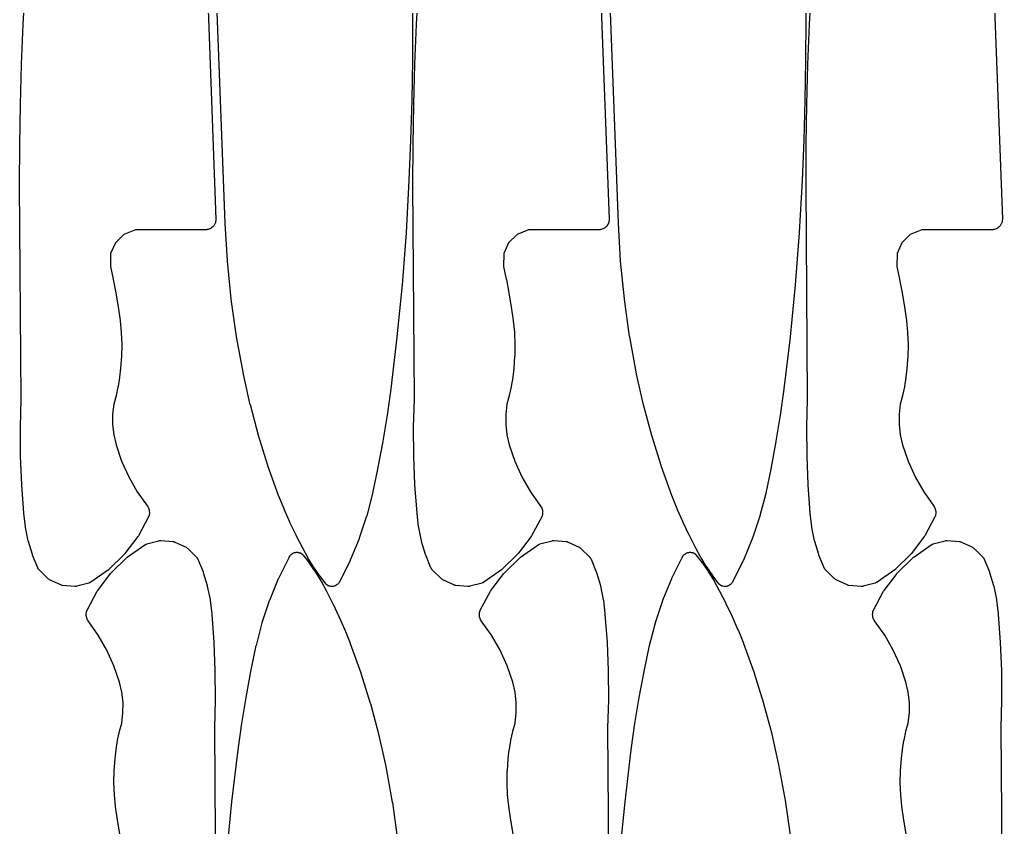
# Model space of a CAD drawing. Header units: metres. Extents: x 0 to 3000, y 0 to 1100.
# Drawn here: x 1471.6 to 1806, y 550 to 825 of the extents above; entities that cross this region are included whole.
import ezdxf

# ---------------------------------------------------------------- set-up
doc = ezdxf.new("R2010")
doc.units = ezdxf.units.M

msp = doc.modelspace()

# ---------------------------------------------------------------- linework, layer by layer
at = {"color": 1}
for points in [[(1604.81, 897.81), (1605.33, 824.93), (1605.33, 824.92), (1605.33, 824.91), (1605.27, 811.26), (1605.27, 811.24), (1605.05, 797.6), (1605.05, 797.57), (1604.66, 783.94), (1604.66, 783.91), (1604.11, 770.28), (1604.11, 770.26), (1604.11, 770.25), (1603.12, 752.49), (1603.11, 752.44), (1601.75, 734.71), (1601.74, 734.67), (1600.01, 716.96), (1600.01, 716.92), (1597.91, 699.25), (1597.91, 699.23), (1597.9, 699.21), (1596.66, 690.34), (1596.65, 690.3), (1595.21, 681.46), (1595.2, 681.42), (1593.56, 672.61), (1593.55, 672.57), (1591.71, 663.81), (1591.7, 663.76), (1591.69, 663.72), (1589.72, 656.05), (1589.68, 655.91), (1587.18, 648.41), (1587.13, 648.28), (1584.13, 640.96), (1584.07, 640.84), (1580.57, 633.73), (1580.55, 633.71), (1580.54, 633.69), (1580.51, 633.63), (1580.47, 633.56), (1580.46, 633.54), (1580.45, 633.52), (1580.23, 633.2), (1580.12, 633.04), (1579.99, 632.9), (1579.85, 632.76), (1579.69, 632.64), (1579.38, 632.43), (1579.22, 632.33), (1579.05, 632.25), (1578.87, 632.18), (1578.69, 632.13), (1578.32, 632.05), (1578.13, 632.01), (1577.93, 632), (1577.74, 632), (1577.54, 632.03), (1577.16, 632.09), (1577.11, 632.11), (1577.06, 632.11), (1577.02, 632.13), (1576.97, 632.14), (1576.92, 632.15), (1576.87, 632.17), (1576.83, 632.18), (1576.78, 632.2), (1576.74, 632.22), (1576.69, 632.24), (1576.65, 632.26), (1576.6, 632.28), (1576.56, 632.3), (1576.51, 632.33), (1576.47, 632.35), (1576.43, 632.37), (1576.39, 632.4), (1576.35, 632.43), (1576.31, 632.46), (1576.27, 632.49), (1576.23, 632.52), (1576.19, 632.55), (1576.16, 632.58), (1576.12, 632.61), (1576.09, 632.65), (1576.05, 632.69), (1576.02, 632.72), (1575.99, 632.76), (1575.96, 632.8), (1575.92, 632.84), (1573.73, 635.64), (1573.67, 635.73), (1571.64, 638.66), (1571.58, 638.75), (1569.72, 641.78), (1569.67, 641.88), (1567.98, 645.02), (1567.98, 645.03), (1567.97, 645.05), (1565.73, 649.38), (1565.7, 649.44), (1563.6, 653.84), (1563.57, 653.9), (1561.61, 658.37), (1561.59, 658.43), (1559.77, 662.96), (1559.76, 663), (1559.74, 663.03), (1556.14, 673.1), (1556.11, 673.18), (1552.92, 683.39), (1552.9, 683.47), (1550.14, 693.8), (1550.12, 693.88), (1547.78, 704.32), (1547.77, 704.35), (1547.76, 704.39), (1545.43, 717.06), (1545.42, 717.14), (1543.61, 729.88), (1543.6, 729.97), (1542.32, 742.77), (1542.32, 742.86), (1541.57, 755.71), (1541.57, 755.73), (1541.57, 755.75), (1538.54, 836.58)], [(1738.59, 897.81), (1739.12, 824.93), (1739.12, 824.92), (1739.12, 824.91), (1739.06, 811.26), (1739.06, 811.24), (1738.84, 797.6), (1738.84, 797.57), (1738.45, 783.94), (1738.45, 783.91), (1737.9, 770.28), (1737.9, 770.26), (1737.9, 770.25), (1736.9, 752.49), (1736.9, 752.44), (1735.53, 734.71), (1735.53, 734.67), (1733.8, 716.96), (1733.79, 716.92), (1731.7, 699.25), (1731.69, 699.23), (1731.69, 699.21), (1730.44, 690.34), (1730.44, 690.3), (1728.99, 681.46), (1728.98, 681.42), (1727.34, 672.61), (1727.33, 672.57), (1725.5, 663.81), (1725.49, 663.76), (1725.48, 663.72), (1723.5, 656.05), (1723.46, 655.91), (1720.97, 648.41), (1720.92, 648.28), (1717.91, 640.96), (1717.86, 640.84), (1714.35, 633.73), (1714.34, 633.71), (1714.33, 633.69), (1714.29, 633.63), (1714.26, 633.56), (1714.24, 633.54), (1714.23, 633.52), (1714.02, 633.2), (1713.9, 633.04), (1713.77, 632.9), (1713.63, 632.76), (1713.48, 632.64), (1713.17, 632.43), (1713, 632.33), (1712.83, 632.25), (1712.66, 632.18), (1712.47, 632.13), (1712.11, 632.05), (1711.91, 632.01), (1711.72, 632), (1711.52, 632), (1711.33, 632.03), (1710.95, 632.09), (1710.9, 632.11), (1710.85, 632.11), (1710.8, 632.13), (1710.76, 632.14), (1710.71, 632.15), (1710.66, 632.17), (1710.61, 632.18), (1710.57, 632.2), (1710.52, 632.22), (1710.47, 632.24), (1710.43, 632.26), (1710.39, 632.28), (1710.34, 632.3), (1710.3, 632.33), (1710.26, 632.35), (1710.22, 632.37), (1710.18, 632.4), (1710.13, 632.43), (1710.1, 632.46), (1710.06, 632.49), (1710.02, 632.52), (1709.98, 632.55), (1709.94, 632.58), (1709.91, 632.61), (1709.87, 632.65), (1709.84, 632.69), (1709.81, 632.72), (1709.77, 632.76), (1709.74, 632.8), (1709.71, 632.84), (1707.52, 635.64), (1707.45, 635.73), (1705.43, 638.66), (1705.37, 638.75), (1703.51, 641.78), (1703.45, 641.88), (1701.77, 645.02), (1701.76, 645.03), (1701.76, 645.05), (1699.51, 649.38), (1699.48, 649.44), (1697.38, 653.84), (1697.36, 653.9), (1695.4, 658.37), (1695.37, 658.43), (1693.56, 662.96), (1693.54, 663), (1693.53, 663.03), (1689.92, 673.1), (1689.9, 673.18), (1686.71, 683.39), (1686.69, 683.47), (1683.92, 693.8), (1683.9, 693.88), (1681.56, 704.32), (1681.56, 704.35), (1681.55, 704.39), (1679.22, 717.06), (1679.2, 717.14), (1677.4, 729.88), (1677.39, 729.97), (1676.11, 742.77), (1676.1, 742.86), (1675.35, 755.71), (1675.35, 755.73), (1675.35, 755.75), (1672.32, 836.58)], [(1535.41, 837.91), (1538.44, 757.08), (1538.44, 756.99), (1538.44, 756.9), (1538.43, 756.89), (1538.43, 756.89), (1538.43, 756.8), (1538.42, 756.71), (1538.33, 756.15), (1538.3, 755.97), (1538.24, 755.79), (1538.17, 755.62), (1538.09, 755.46), (1537.82, 754.99), (1537.72, 754.83), (1537.61, 754.69), (1537.48, 754.56), (1537.35, 754.43), (1536.93, 754.09), (1536.78, 753.98), (1536.62, 753.89), (1536.45, 753.81), (1536.28, 753.74), (1535.74, 753.57), (1535.73, 753.56), (1535.71, 753.56), (1535.63, 753.54), (1535.56, 753.52), (1535.54, 753.52), (1535.52, 753.51), (1535.44, 753.5), (1535.36, 753.49), (1535.34, 753.48), (1535.33, 753.48), (1535.25, 753.48), (1535.17, 753.47), (1535.15, 753.47), (1535.13, 753.47), (1511.04, 753.47), (1507.13, 751.89), (1507.13, 751.89), (1504.23, 749.05), (1502.59, 745.33), (1502.5, 740.95), (1503.44, 736.59), (1503.45, 736.55), (1504.34, 731.94), (1504.35, 731.89), (1505.12, 727.26), (1505.13, 727.22), (1505.8, 722.57), (1505.8, 722.53), (1505.81, 722.49), (1506.21, 718.54), (1506.22, 718.42), (1506.37, 714.46), (1506.38, 714.34), (1506.3, 710.38), (1506.29, 710.26), (1505.97, 706.31), (1505.96, 706.28), (1505.96, 706.25), (1505.63, 703.22), (1505.61, 703.11), (1505.12, 700.11), (1505.1, 700.01), (1504.45, 697.03), (1504.43, 696.93), (1503.67, 694.13), (1503.28, 690.67), (1503.27, 687.15), (1503.66, 683.66), (1504.45, 680.21), (1506.34, 674.66), (1508.75, 669.32), (1511.67, 664.24), (1515.13, 659.38), (1515.18, 659.3), (1515.23, 659.22), (1515.24, 659.22), (1515.24, 659.21), (1515.28, 659.13), (1515.32, 659.05), (1515.49, 658.69), (1515.56, 658.52), (1515.61, 658.34), (1515.7, 657.96), (1515.74, 657.78), (1515.76, 657.6), (1515.78, 657.21), (1515.78, 657.02), (1515.77, 656.83), (1515.72, 656.45), (1515.7, 656.38), (1515.69, 656.32), (1515.69, 656.28), (1515.68, 656.25), (1515.66, 656.19), (1515.65, 656.13), (1515.64, 656.1), (1515.63, 656.06), (1515.6, 656), (1515.58, 655.94), (1515.57, 655.91), (1515.55, 655.88), (1515.52, 655.82), (1515.5, 655.76), (1512.04, 649.3), (1511.96, 649.17), (1511.87, 649.04), (1507.48, 643.22), (1507.39, 643.11), (1507.28, 642.99), (1502.05, 637.92), (1501.94, 637.81), (1501.82, 637.72), (1495.84, 633.48), (1495.79, 633.45), (1495.74, 633.42), (1495.7, 633.4), (1495.67, 633.38), (1495.62, 633.35), (1495.57, 633.32), (1495.53, 633.31), (1495.5, 633.29), (1495.44, 633.27), (1495.39, 633.25), (1495.35, 633.23), (1495.31, 633.22), (1495.26, 633.2), (1495.2, 633.19), (1491.09, 632.07), (1490.92, 632.03), (1490.74, 632.01), (1490.57, 632), (1490.39, 632.01), (1486.26, 632.37), (1486.09, 632.39), (1485.92, 632.43), (1485.76, 632.48), (1485.6, 632.55), (1481.84, 634.28), (1481.68, 634.37), (1481.53, 634.46), (1481.39, 634.57), (1481.26, 634.68), (1478.25, 637.7), (1478.24, 637.7), (1478.24, 637.71), (1478.17, 637.78), (1478.11, 637.84), (1478.11, 637.85), (1478.1, 637.86), (1478.05, 637.93), (1478, 638), (1477.99, 638.01), (1477.99, 638.01), (1477.94, 638.09), (1477.9, 638.17), (1477.89, 638.18), (1477.89, 638.18), (1477.85, 638.27), (1477.81, 638.35), (1477.81, 638.35), (1477.81, 638.36), (1476.04, 642.7), (1475.98, 642.88), (1474.62, 647.35), (1474.58, 647.53), (1473.64, 652.11), (1473.61, 652.29), (1473.09, 656.95), (1473.09, 656.99), (1473.09, 657.02), (1472.37, 666.67), (1472.37, 666.74), (1471.98, 676.41), (1471.98, 676.47), (1471.91, 686.15), (1471.91, 686.21), (1472.17, 695.85), (1471.64, 768.73), (1471.64, 768.74), (1471.64, 768.75), (1471.7, 782.4), (1471.7, 782.42), (1471.92, 796.06), (1471.92, 796.09), (1472.31, 809.72), (1472.31, 809.75), (1472.86, 823.38), (1472.86, 823.4), (1472.86, 823.41), (1473.86, 841.18)], [(1669.19, 837.91), (1672.22, 757.08), (1672.22, 756.99), (1672.22, 756.9), (1672.22, 756.89), (1672.22, 756.89), (1672.21, 756.8), (1672.2, 756.71), (1672.12, 756.15), (1672.08, 755.97), (1672.03, 755.79), (1671.96, 755.62), (1671.87, 755.46), (1671.6, 754.99), (1671.5, 754.83), (1671.39, 754.69), (1671.27, 754.56), (1671.13, 754.43), (1670.71, 754.09), (1670.56, 753.98), (1670.4, 753.89), (1670.24, 753.81), (1670.06, 753.74), (1669.53, 753.57), (1669.51, 753.56), (1669.5, 753.56), (1669.42, 753.54), (1669.34, 753.52), (1669.32, 753.52), (1669.31, 753.51), (1669.23, 753.5), (1669.15, 753.49), (1669.13, 753.48), (1669.11, 753.48), (1669.03, 753.48), (1668.95, 753.47), (1668.93, 753.47), (1668.92, 753.47), (1644.83, 753.47), (1640.91, 751.89), (1640.91, 751.89), (1638.01, 749.05), (1636.38, 745.33), (1636.28, 740.95), (1637.23, 736.59), (1637.24, 736.55), (1638.12, 731.94), (1638.13, 731.89), (1638.91, 727.26), (1638.92, 727.22), (1639.58, 722.57), (1639.59, 722.53), (1639.6, 722.49), (1639.99, 718.54), (1640, 718.42), (1640.16, 714.46), (1640.16, 714.34), (1640.08, 710.38), (1640.07, 710.26), (1639.75, 706.31), (1639.75, 706.28), (1639.75, 706.25), (1639.41, 703.22), (1639.4, 703.11), (1638.91, 700.11), (1638.89, 700.01), (1638.24, 697.03), (1638.22, 696.93), (1637.46, 694.13), (1637.06, 690.67), (1637.06, 687.15), (1637.45, 683.66), (1638.23, 680.21), (1640.12, 674.66), (1642.54, 669.32), (1645.46, 664.24), (1648.92, 659.38), (1648.97, 659.3), (1649.02, 659.22), (1649.02, 659.22), (1649.03, 659.21), (1649.07, 659.13), (1649.11, 659.05), (1649.27, 658.69), (1649.34, 658.52), (1649.4, 658.34), (1649.49, 657.96), (1649.53, 657.78), (1649.54, 657.6), (1649.57, 657.21), (1649.57, 657.02), (1649.55, 656.83), (1649.5, 656.45), (1649.49, 656.38), (1649.48, 656.32), (1649.47, 656.28), (1649.47, 656.25), (1649.45, 656.19), (1649.43, 656.13), (1649.42, 656.1), (1649.41, 656.06), (1649.39, 656), (1649.37, 655.94), (1649.35, 655.91), (1649.34, 655.88), (1649.31, 655.82), (1649.28, 655.76), (1645.82, 649.3), (1645.74, 649.17), (1645.66, 649.04), (1641.27, 643.22), (1641.17, 643.11), (1641.07, 642.99), (1635.84, 637.92), (1635.72, 637.81), (1635.6, 637.72), (1629.62, 633.48), (1629.57, 633.45), (1629.53, 633.42), (1629.49, 633.4), (1629.46, 633.38), (1629.4, 633.35), (1629.36, 633.32), (1629.32, 633.31), (1629.28, 633.29), (1629.23, 633.27), (1629.18, 633.25), (1629.14, 633.23), (1629.1, 633.22), (1629.04, 633.2), (1628.99, 633.19), (1624.87, 632.07), (1624.7, 632.03), (1624.53, 632.01), (1624.35, 632), (1624.18, 632.01), (1620.05, 632.37), (1619.88, 632.39), (1619.71, 632.43), (1619.54, 632.48), (1619.38, 632.55), (1615.62, 634.28), (1615.47, 634.37), (1615.32, 634.46), (1615.18, 634.57), (1615.05, 634.68), (1612.03, 637.7), (1612.03, 637.7), (1612.02, 637.71), (1611.96, 637.78), (1611.9, 637.84), (1611.9, 637.85), (1611.89, 637.86), (1611.84, 637.93), (1611.78, 638), (1611.78, 638.01), (1611.77, 638.01), (1611.73, 638.09), (1611.68, 638.17), (1611.68, 638.18), (1611.67, 638.18), (1611.64, 638.27), (1611.6, 638.35), (1611.6, 638.35), (1611.59, 638.36), (1609.83, 642.7), (1609.77, 642.88), (1608.41, 647.35), (1608.37, 647.53), (1607.42, 652.11), (1607.4, 652.29), (1606.88, 656.95), (1606.88, 656.99), (1606.87, 657.02), (1606.16, 666.67), (1606.15, 666.74), (1605.76, 676.41), (1605.76, 676.47), (1605.69, 686.15), (1605.7, 686.21), (1605.95, 695.85), (1605.43, 768.73), (1605.43, 768.74), (1605.43, 768.75), (1605.49, 782.4), (1605.49, 782.42), (1605.71, 796.06), (1605.71, 796.09), (1606.1, 809.72), (1606.1, 809.75), (1606.65, 823.38), (1606.65, 823.4), (1606.65, 823.41), (1607.64, 841.18)], [(1802.98, 837.91), (1806.01, 757.08), (1806.01, 756.99), (1806.01, 756.9), (1806.01, 756.89), (1806.01, 756.89), (1806, 756.8), (1805.99, 756.71), (1805.9, 756.15), (1805.87, 755.97), (1805.81, 755.79), (1805.74, 755.62), (1805.66, 755.46), (1805.39, 754.99), (1805.29, 754.83), (1805.18, 754.69), (1805.05, 754.56), (1804.92, 754.43), (1804.5, 754.09), (1804.35, 753.98), (1804.19, 753.89), (1804.02, 753.81), (1803.85, 753.74), (1803.32, 753.57), (1803.3, 753.56), (1803.28, 753.56), (1803.21, 753.54), (1803.13, 753.52), (1803.11, 753.52), (1803.09, 753.51), (1803.01, 753.5), (1802.93, 753.49), (1802.92, 753.48), (1802.9, 753.48), (1802.82, 753.48), (1802.74, 753.47), (1802.72, 753.47), (1802.7, 753.47), (1778.62, 753.47), (1774.7, 751.89), (1774.7, 751.89), (1771.8, 749.05), (1770.17, 745.33), (1770.07, 740.95), (1771.01, 736.59), (1771.02, 736.55), (1771.91, 731.94), (1771.92, 731.89), (1772.7, 727.26), (1772.7, 727.22), (1773.37, 722.57), (1773.37, 722.53), (1773.38, 722.49), (1773.78, 718.54), (1773.79, 718.42), (1773.95, 714.46), (1773.95, 714.34), (1773.87, 710.38), (1773.86, 710.26), (1773.54, 706.31), (1773.54, 706.28), (1773.53, 706.25), (1773.2, 703.22), (1773.18, 703.11), (1772.69, 700.11), (1772.67, 700.01), (1772.03, 697.03), (1772, 696.93), (1771.24, 694.13), (1770.85, 690.67), (1770.85, 687.15), (1771.24, 683.66), (1772.02, 680.21), (1773.91, 674.66), (1776.32, 669.32), (1779.24, 664.24), (1782.71, 659.38), (1782.76, 659.3), (1782.8, 659.22), (1782.81, 659.22), (1782.81, 659.21), (1782.85, 659.13), (1782.89, 659.05), (1783.06, 658.69), (1783.13, 658.52), (1783.18, 658.34), (1783.27, 657.96), (1783.31, 657.78), (1783.33, 657.6), (1783.35, 657.21), (1783.35, 657.02), (1783.34, 656.83), (1783.29, 656.45), (1783.28, 656.38), (1783.27, 656.32), (1783.26, 656.28), (1783.25, 656.25), (1783.23, 656.19), (1783.22, 656.13), (1783.21, 656.1), (1783.2, 656.06), (1783.17, 656), (1783.15, 655.94), (1783.14, 655.91), (1783.13, 655.88), (1783.1, 655.82), (1783.07, 655.76), (1779.61, 649.3), (1779.53, 649.17), (1779.44, 649.04), (1775.05, 643.22), (1774.96, 643.11), (1774.85, 642.99), (1769.62, 637.92), (1769.51, 637.81), (1769.39, 637.72), (1763.41, 633.48), (1763.36, 633.45), (1763.31, 633.42), (1763.28, 633.4), (1763.24, 633.38), (1763.19, 633.35), (1763.14, 633.32), (1763.1, 633.31), (1763.07, 633.29), (1763.01, 633.27), (1762.96, 633.25), (1762.92, 633.23), (1762.88, 633.22), (1762.83, 633.2), (1762.77, 633.19), (1758.66, 632.07), (1758.49, 632.03), (1758.31, 632.01), (1758.14, 632), (1757.96, 632.01), (1753.83, 632.37), (1753.66, 632.39), (1753.49, 632.43), (1753.33, 632.48), (1753.17, 632.55), (1749.41, 634.28), (1749.25, 634.37), (1749.1, 634.46), (1748.96, 634.57), (1748.83, 634.68), (1745.82, 637.7), (1745.81, 637.7), (1745.81, 637.71), (1745.75, 637.78), (1745.69, 637.84), (1745.68, 637.85), (1745.68, 637.86), (1745.62, 637.93), (1745.57, 638), (1745.56, 638.01), (1745.56, 638.01), (1745.51, 638.09), (1745.47, 638.17), (1745.46, 638.18), (1745.46, 638.18), (1745.42, 638.27), (1745.38, 638.35), (1745.38, 638.35), (1745.38, 638.36), (1743.61, 642.7), (1743.55, 642.88), (1742.2, 647.35), (1742.15, 647.53), (1741.21, 652.11), (1741.18, 652.29), (1740.66, 656.95), (1740.66, 656.99), (1740.66, 657.02), (1739.94, 666.67), (1739.94, 666.74), (1739.55, 676.41), (1739.55, 676.47), (1739.48, 686.15), (1739.48, 686.21), (1739.74, 695.85), (1739.22, 768.73), (1739.22, 768.74), (1739.22, 768.75), (1739.27, 782.4), (1739.27, 782.42), (1739.5, 796.06), (1739.5, 796.09), (1739.88, 809.72), (1739.88, 809.75), (1740.43, 823.38), (1740.43, 823.4), (1740.43, 823.41), (1741.43, 841.18)], [(1505.74, 547.77), (1504.96, 552.4), (1504.95, 552.44), (1504.28, 557.09), (1504.28, 557.13), (1504.27, 557.17), (1503.87, 561.12), (1503.87, 561.24), (1503.71, 565.2), (1503.71, 565.32), (1503.79, 569.28), (1503.79, 569.4), (1504.11, 573.35), (1504.12, 573.38), (1504.12, 573.41), (1504.46, 576.44), (1504.47, 576.55), (1504.96, 579.55), (1504.98, 579.66), (1505.63, 582.63), (1505.65, 582.73), (1506.41, 585.53), (1506.8, 588.99), (1506.81, 592.51), (1506.42, 596), (1505.63, 599.45), (1503.74, 605), (1501.33, 610.34), (1498.41, 615.42), (1494.95, 620.28), (1494.9, 620.36), (1494.85, 620.44), (1494.85, 620.44), (1494.84, 620.45), (1494.8, 620.53), (1494.76, 620.61), (1494.6, 620.97), (1494.53, 621.14), (1494.47, 621.32), (1494.38, 621.7), (1494.34, 621.88), (1494.32, 622.06), (1494.3, 622.45), (1494.3, 622.64), (1494.31, 622.83), (1494.37, 623.21), (1494.38, 623.28), (1494.39, 623.35), (1494.4, 623.38), (1494.4, 623.41), (1494.42, 623.47), (1494.44, 623.54), (1494.45, 623.57), (1494.46, 623.6), (1494.48, 623.66), (1494.5, 623.72), (1494.52, 623.75), (1494.53, 623.78), (1494.56, 623.84), (1494.59, 623.9), (1498.05, 630.36), (1498.12, 630.49), (1498.21, 630.62), (1502.6, 636.44), (1502.7, 636.56), (1502.8, 636.67), (1508.03, 641.74), (1508.14, 641.85), (1508.27, 641.94), (1514.25, 646.18), (1514.29, 646.21), (1514.34, 646.24), (1514.38, 646.26), (1514.41, 646.28), (1514.46, 646.31), (1514.51, 646.34), (1514.55, 646.35), (1514.59, 646.37), (1514.64, 646.39), (1514.69, 646.42), (1514.73, 646.43), (1514.77, 646.44), (1514.82, 646.46), (1514.88, 646.48), (1518.99, 647.59), (1519.17, 647.63), (1519.34, 647.65), (1519.52, 647.66), (1519.69, 647.65), (1523.82, 647.29), (1523.99, 647.27), (1524.16, 647.23), (1524.32, 647.18), (1524.48, 647.11), (1528.25, 645.38), (1528.4, 645.3), (1528.55, 645.2), (1528.69, 645.09), (1528.82, 644.98), (1531.84, 641.96), (1531.84, 641.96), (1531.85, 641.95), (1531.91, 641.88), (1531.97, 641.82), (1531.97, 641.81), (1531.98, 641.81), (1532.03, 641.73), (1532.08, 641.66), (1532.09, 641.65), (1532.09, 641.65), (1532.14, 641.57), (1532.19, 641.49), (1532.19, 641.48), (1532.19, 641.48), (1532.23, 641.4), (1532.27, 641.31), (1532.27, 641.31), (1532.28, 641.3), (1534.04, 636.96), (1534.1, 636.78), (1535.46, 632.31), (1535.5, 632.13), (1536.44, 627.55), (1536.47, 627.37), (1536.99, 622.71), (1536.99, 622.67), (1537, 622.64), (1537.71, 612.99), (1537.71, 612.92), (1538.1, 603.25), (1538.11, 603.19), (1538.17, 593.52), (1538.17, 593.45), (1537.91, 583.81), (1538.44, 510.93)], [(1639.52, 547.77), (1638.74, 552.4), (1638.74, 552.44), (1638.07, 557.09), (1638.06, 557.13), (1638.06, 557.17), (1637.66, 561.12), (1637.65, 561.24), (1637.49, 565.2), (1637.49, 565.32), (1637.57, 569.28), (1637.58, 569.4), (1637.9, 573.35), (1637.9, 573.38), (1637.9, 573.41), (1638.24, 576.44), (1638.26, 576.55), (1638.75, 579.55), (1638.77, 579.66), (1639.41, 582.63), (1639.44, 582.73), (1640.2, 585.53), (1640.59, 588.99), (1640.59, 592.51), (1640.2, 596), (1639.42, 599.45), (1637.53, 605), (1635.11, 610.34), (1632.19, 615.42), (1628.73, 620.28), (1628.68, 620.36), (1628.63, 620.44), (1628.63, 620.44), (1628.63, 620.45), (1628.59, 620.53), (1628.54, 620.61), (1628.38, 620.97), (1628.31, 621.14), (1628.26, 621.32), (1628.16, 621.7), (1628.13, 621.88), (1628.11, 622.06), (1628.09, 622.45), (1628.09, 622.64), (1628.1, 622.83), (1628.15, 623.21), (1628.16, 623.28), (1628.17, 623.35), (1628.18, 623.38), (1628.19, 623.41), (1628.21, 623.47), (1628.22, 623.54), (1628.23, 623.57), (1628.24, 623.6), (1628.27, 623.66), (1628.29, 623.72), (1628.3, 623.75), (1628.31, 623.78), (1628.34, 623.84), (1628.37, 623.9), (1631.83, 630.36), (1631.91, 630.49), (1632, 630.62), (1636.38, 636.44), (1636.48, 636.56), (1636.59, 636.67), (1641.81, 641.74), (1641.93, 641.85), (1642.05, 641.94), (1648.03, 646.18), (1648.08, 646.21), (1648.13, 646.24), (1648.16, 646.26), (1648.2, 646.28), (1648.25, 646.31), (1648.3, 646.34), (1648.34, 646.35), (1648.37, 646.37), (1648.43, 646.39), (1648.48, 646.42), (1648.52, 646.43), (1648.56, 646.44), (1648.61, 646.46), (1648.66, 646.48), (1652.78, 647.59), (1652.95, 647.63), (1653.13, 647.65), (1653.3, 647.66), (1653.48, 647.65), (1657.61, 647.29), (1657.78, 647.27), (1657.95, 647.23), (1658.11, 647.18), (1658.27, 647.11), (1662.03, 645.38), (1662.19, 645.3), (1662.34, 645.2), (1662.48, 645.09), (1662.61, 644.98), (1665.62, 641.96), (1665.63, 641.96), (1665.63, 641.95), (1665.69, 641.88), (1665.75, 641.82), (1665.76, 641.81), (1665.76, 641.81), (1665.82, 641.73), (1665.87, 641.66), (1665.87, 641.65), (1665.88, 641.65), (1665.92, 641.57), (1665.97, 641.49), (1665.97, 641.48), (1665.98, 641.48), (1666.02, 641.4), (1666.06, 641.31), (1666.06, 641.31), (1666.06, 641.3), (1667.83, 636.96), (1667.89, 636.78), (1669.24, 632.31), (1669.29, 632.13), (1670.23, 627.55), (1670.26, 627.37), (1670.77, 622.71), (1670.78, 622.67), (1670.78, 622.64), (1671.5, 612.99), (1671.5, 612.92), (1671.89, 603.25), (1671.89, 603.19), (1671.96, 593.52), (1671.96, 593.45), (1671.7, 583.81), (1672.22, 510.93)], [(1773.31, 547.77), (1772.53, 552.4), (1772.52, 552.44), (1771.85, 557.09), (1771.85, 557.13), (1771.84, 557.17), (1771.45, 561.12), (1771.44, 561.24), (1771.28, 565.2), (1771.28, 565.32), (1771.36, 569.28), (1771.36, 569.4), (1771.68, 573.35), (1771.69, 573.38), (1771.69, 573.41), (1772.03, 576.44), (1772.04, 576.55), (1772.53, 579.55), (1772.55, 579.66), (1773.2, 582.63), (1773.22, 582.73), (1773.98, 585.53), (1774.38, 588.99), (1774.38, 592.51), (1773.99, 596), (1773.21, 599.45), (1771.32, 605), (1768.9, 610.34), (1765.98, 615.42), (1762.52, 620.28), (1762.47, 620.36), (1762.42, 620.44), (1762.42, 620.44), (1762.41, 620.45), (1762.37, 620.53), (1762.33, 620.61), (1762.17, 620.97), (1762.1, 621.14), (1762.04, 621.32), (1761.95, 621.7), (1761.91, 621.88), (1761.89, 622.06), (1761.87, 622.45), (1761.87, 622.64), (1761.89, 622.83), (1761.94, 623.21), (1761.95, 623.28), (1761.96, 623.35), (1761.97, 623.38), (1761.97, 623.41), (1761.99, 623.47), (1762.01, 623.54), (1762.02, 623.57), (1762.03, 623.6), (1762.05, 623.66), (1762.07, 623.72), (1762.09, 623.75), (1762.1, 623.78), (1762.13, 623.84), (1762.16, 623.9), (1765.62, 630.36), (1765.7, 630.49), (1765.78, 630.62), (1770.17, 636.44), (1770.27, 636.56), (1770.37, 636.67), (1775.6, 641.74), (1775.71, 641.85), (1775.84, 641.94), (1781.82, 646.18), (1781.87, 646.21), (1781.91, 646.24), (1781.95, 646.26), (1781.98, 646.28), (1782.03, 646.31), (1782.08, 646.34), (1782.12, 646.35), (1782.16, 646.37), (1782.21, 646.39), (1782.26, 646.42), (1782.3, 646.43), (1782.34, 646.44), (1782.4, 646.46), (1782.45, 646.48), (1786.57, 647.59), (1786.74, 647.63), (1786.91, 647.65), (1787.09, 647.66), (1787.26, 647.65), (1791.39, 647.29), (1791.56, 647.27), (1791.73, 647.23), (1791.9, 647.18), (1792.06, 647.11), (1795.82, 645.38), (1795.97, 645.3), (1796.12, 645.2), (1796.26, 645.09), (1796.39, 644.98), (1799.41, 641.96), (1799.41, 641.96), (1799.42, 641.95), (1799.48, 641.88), (1799.54, 641.82), (1799.54, 641.81), (1799.55, 641.81), (1799.6, 641.73), (1799.66, 641.66), (1799.66, 641.65), (1799.66, 641.65), (1799.71, 641.57), (1799.76, 641.49), (1799.76, 641.48), (1799.76, 641.48), (1799.8, 641.4), (1799.84, 641.31), (1799.84, 641.31), (1799.85, 641.3), (1801.61, 636.96), (1801.67, 636.78), (1803.03, 632.31), (1803.07, 632.13), (1804.01, 627.55), (1804.04, 627.37), (1804.56, 622.71), (1804.56, 622.67), (1804.57, 622.64), (1805.28, 612.99), (1805.29, 612.92), (1805.68, 603.25), (1805.68, 603.19), (1805.74, 593.52), (1805.74, 593.45), (1805.49, 583.81), (1806.01, 510.93)], [(1542.12, 540.99), (1543.85, 558.7), (1543.86, 558.74), (1545.96, 576.41), (1545.96, 576.43), (1545.96, 576.45), (1547.21, 585.32), (1547.22, 585.36), (1548.66, 594.2), (1548.67, 594.24), (1550.31, 603.05), (1550.32, 603.09), (1552.16, 611.86), (1552.17, 611.9), (1552.18, 611.94), (1554.15, 619.61), (1554.19, 619.75), (1556.69, 627.25), (1556.73, 627.38), (1559.74, 634.7), (1559.8, 634.83), (1563.3, 641.93), (1563.31, 641.95), (1563.32, 641.97), (1563.36, 642.03), (1563.4, 642.1), (1563.41, 642.12), (1563.42, 642.14), (1563.64, 642.46), (1563.75, 642.62), (1563.88, 642.77), (1564.02, 642.9), (1564.18, 643.02), (1564.49, 643.23), (1564.65, 643.33), (1564.82, 643.41), (1565, 643.48), (1565.18, 643.53), (1565.55, 643.61), (1565.74, 643.65), (1565.93, 643.66), (1566.13, 643.66), (1566.32, 643.63), (1566.71, 643.57), (1566.76, 643.56), (1566.81, 643.55), (1566.85, 643.53), (1566.9, 643.52), (1566.95, 643.51), (1567, 643.49), (1567.04, 643.48), (1567.08, 643.46), (1567.13, 643.44), (1567.18, 643.42), (1567.22, 643.4), (1567.26, 643.38), (1567.31, 643.36), (1567.36, 643.34), (1567.39, 643.31), (1567.43, 643.29), (1567.48, 643.26), (1567.52, 643.23), (1567.56, 643.2), (1567.6, 643.18), (1567.63, 643.14), (1567.68, 643.11), (1567.71, 643.08), (1567.74, 643.05), (1567.78, 643.01), (1567.82, 642.97), (1567.85, 642.94), (1567.88, 642.91), (1567.91, 642.86), (1567.95, 642.83), (1570.13, 640.02), (1570.2, 639.93), (1572.23, 637), (1572.29, 636.91), (1574.14, 633.88), (1574.2, 633.78), (1575.88, 630.64), (1575.89, 630.63), (1575.9, 630.61), (1578.14, 626.28), (1578.17, 626.22), (1580.27, 621.82), (1580.3, 621.76), (1582.26, 617.29), (1582.28, 617.23), (1584.1, 612.7), (1584.11, 612.66), (1584.12, 612.63), (1587.73, 602.56), (1587.76, 602.48), (1590.94, 592.27), (1590.97, 592.19), (1593.73, 581.86), (1593.75, 581.78), (1596.09, 571.34), (1596.1, 571.31), (1596.1, 571.27), (1598.44, 558.6), (1598.45, 558.52), (1600.26, 545.78)], [(1675.91, 540.99), (1677.64, 558.7), (1677.65, 558.74), (1679.74, 576.41), (1679.75, 576.43), (1679.75, 576.45), (1681, 585.32), (1681, 585.36), (1682.45, 594.2), (1682.46, 594.24), (1684.1, 603.05), (1684.1, 603.09), (1685.94, 611.86), (1685.95, 611.9), (1685.96, 611.94), (1687.94, 619.61), (1687.98, 619.75), (1690.47, 627.25), (1690.52, 627.38), (1693.53, 634.7), (1693.58, 634.83), (1697.09, 641.93), (1697.1, 641.95), (1697.11, 641.97), (1697.15, 642.03), (1697.18, 642.1), (1697.2, 642.12), (1697.21, 642.14), (1697.42, 642.46), (1697.54, 642.62), (1697.66, 642.77), (1697.81, 642.9), (1697.96, 643.02), (1698.27, 643.23), (1698.43, 643.33), (1698.61, 643.41), (1698.78, 643.48), (1698.97, 643.53), (1699.33, 643.61), (1699.53, 643.65), (1699.72, 643.66), (1699.92, 643.66), (1700.11, 643.63), (1700.49, 643.57), (1700.54, 643.56), (1700.59, 643.55), (1700.64, 643.53), (1700.68, 643.52), (1700.73, 643.51), (1700.78, 643.49), (1700.83, 643.48), (1700.87, 643.46), (1700.92, 643.44), (1700.97, 643.42), (1701.01, 643.4), (1701.05, 643.38), (1701.09, 643.36), (1701.14, 643.34), (1701.18, 643.31), (1701.22, 643.29), (1701.26, 643.26), (1701.31, 643.23), (1701.34, 643.2), (1701.38, 643.18), (1701.42, 643.14), (1701.46, 643.11), (1701.49, 643.08), (1701.53, 643.05), (1701.57, 643.01), (1701.6, 642.97), (1701.63, 642.94), (1701.67, 642.91), (1701.7, 642.86), (1701.73, 642.83), (1703.92, 640.02), (1703.99, 639.93), (1706.01, 637), (1706.07, 636.91), (1707.93, 633.88), (1707.99, 633.78), (1709.67, 630.64), (1709.68, 630.63), (1709.68, 630.61), (1711.93, 626.28), (1711.95, 626.22), (1714.06, 621.82), (1714.08, 621.76), (1716.04, 617.29), (1716.07, 617.23), (1717.88, 612.7), (1717.89, 612.66), (1717.91, 612.63), (1721.52, 602.56), (1721.54, 602.48), (1724.73, 592.27), (1724.75, 592.19), (1727.52, 581.86), (1727.54, 581.78), (1729.87, 571.34), (1729.88, 571.31), (1729.89, 571.27), (1732.22, 558.6), (1732.24, 558.52), (1734.04, 545.78)]]:
    msp.add_lwpolyline(points, dxfattribs=at)

doc.saveas('drawing.dxf')
